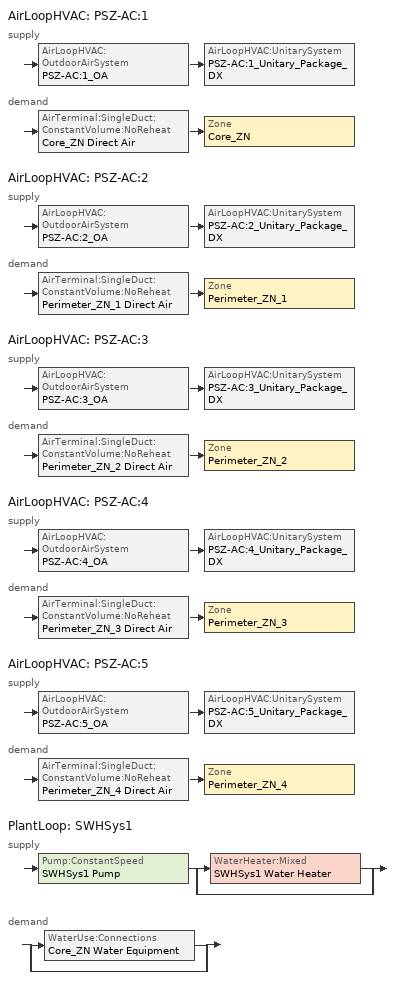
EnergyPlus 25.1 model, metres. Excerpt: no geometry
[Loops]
AirLoopHVAC 'PSZ-AC:1'
 supply: AirLoopHVAC:OutdoorAirSystem 'PSZ-AC:1_OA' > AirLoopHVAC:UnitarySystem 'PSZ-AC:1_Unitary_Package_DX'
 demand: AirTerminal:SingleDuct:ConstantVolume:NoReheat 'Core_ZN Direct Air' > Zone 'Core_ZN'
AirLoopHVAC 'PSZ-AC:2'
 supply: AirLoopHVAC:OutdoorAirSystem 'PSZ-AC:2_OA' > AirLoopHVAC:UnitarySystem 'PSZ-AC:2_Unitary_Package_DX'
 demand: AirTerminal:SingleDuct:ConstantVolume:NoReheat 'Perimeter_ZN_1 Direct Air' > Zone 'Perimeter_ZN_1'
AirLoopHVAC 'PSZ-AC:3'
 supply: AirLoopHVAC:OutdoorAirSystem 'PSZ-AC:3_OA' > AirLoopHVAC:UnitarySystem 'PSZ-AC:3_Unitary_Package_DX'
 demand: AirTerminal:SingleDuct:ConstantVolume:NoReheat 'Perimeter_ZN_2 Direct Air' > Zone 'Perimeter_ZN_2'
AirLoopHVAC 'PSZ-AC:4'
 supply: AirLoopHVAC:OutdoorAirSystem 'PSZ-AC:4_OA' > AirLoopHVAC:UnitarySystem 'PSZ-AC:4_Unitary_Package_DX'
 demand: AirTerminal:SingleDuct:ConstantVolume:NoReheat 'Perimeter_ZN_3 Direct Air' > Zone 'Perimeter_ZN_3'
AirLoopHVAC 'PSZ-AC:5'
 supply: AirLoopHVAC:OutdoorAirSystem 'PSZ-AC:5_OA' > AirLoopHVAC:UnitarySystem 'PSZ-AC:5_Unitary_Package_DX'
 demand: AirTerminal:SingleDuct:ConstantVolume:NoReheat 'Perimeter_ZN_4 Direct Air' > Zone 'Perimeter_ZN_4'
PlantLoop 'SWHSys1'
 supply: Pump:ConstantSpeed 'SWHSys1 Pump' > split
  | WaterHeater:Mixed 'SWHSys1 Water Heater'
  | bypass
 demand: split
  | WaterUse:Connections 'Core_ZN Water Equipment'
  | bypass
[AirLoopHVAC] Design supply air flow rate=Autosize
PSZ-AC:1; PSZ-AC:2; PSZ-AC:3; PSZ-AC:4; PSZ-AC:5
[AirTerminal:SingleDuct:ConstantVolume:NoReheat] Availability schedule=Always_On; Maximum air flow rate=Autosize
Core_ZN Direct Air; Perimeter_ZN_1 Direct Air; Perimeter_ZN_2 Direct Air; Perimeter_ZN_3 Direct Air; Perimeter_ZN_4 Direct Air
[Coil:Cooling:DX:SingleSpeed] Availability schedule=Always_On; Energy input ratio function of flow fraction curve=SmDXalt_EIRFF; Energy input ratio function of temperature curve=SmDXalt_EIRFT; Gross rated cooling cop=4.32299; Gross rated sensible heat ratio=Autosize; Gross rated total cooling capacity=Autosize; Part load fraction correlation curve=SmDXalt_PLR; Rated air flow rate=Autosize; Total cooling capacity function of flow fraction curve=SmDXalt_CapFF; Total cooling capacity function of temperature curve=SmDXalt_CapFT; Minimum outdoor dry bulb temperature for compressor operation=10
PSZ-AC:1 HP Cooling Coil; PSZ-AC:2 HP Cooling Coil; PSZ-AC:3 HP Cooling Coil; PSZ-AC:4 HP Cooling Coil; PSZ-AC:5 HP Cooling Coil
[Coil:Heating:DX:SingleSpeed] Availability schedule=Always_On; Crankcase heater capacity=50; Defrost control=OnDemand; Defrost energy input ratio function of temperature curve=HPACDefrostCAPFT; Defrost strategy=ReverseCycle; Energy input ratio function of flow fraction curve=HPACHeatEIRFF; Energy input ratio function of temperature curve=HPACHeatEIRFT; Gross rated heating capacity=Autosize; Gross rated heating cop=3.3592; Heating capacity function of flow fraction curve=HPACHeatCapFF; Heating capacity function of temperature curve=HPACHeatCapFT; Maximum outdoor dry bulb temperature for crankcase heater operation=4.4; Maximum outdoor dry bulb temperature for defrost operation=1.67; Minimum outdoor dry bulb temperature for compressor operation=-12.2; Part load fraction correlation curve=HPACHeatPLFFPLR; Rated air flow rate=Autosize; Resistive defrost heater capacity=Autosize
PSZ-AC:1 Heating Coil; PSZ-AC:2 Heating Coil; PSZ-AC:3 Heating Coil; PSZ-AC:4 Heating Coil; PSZ-AC:5 Heating Coil
[Coil:Heating:Fuel] Availability schedule=Always_On; Burner efficiency=0.8; Fuel type=NaturalGas; Nominal capacity=Autosize
PSZ-AC:1_SuppHeatCoil; PSZ-AC:2_SuppHeatCoil; PSZ-AC:3_SuppHeatCoil; PSZ-AC:4_SuppHeatCoil; PSZ-AC:5_SuppHeatCoil
[Controller:MechanicalVentilation] Availability schedule=MinOA_Sched; Demand controlled ventilation=No; System outdoor air method=ZoneSum; Design specification zone air distribution object name 1=CM DSZAD Building
Name | Zone or zonelist name 1 | Design specification outdoor air object name 1
Core_ZN_DCV | Core_ZN | SZ DSOA Core_ZN
Perimeter_ZN_1_DCV | Perimeter_ZN_1 | SZ DSOA Perimeter_ZN_1
Perimeter_ZN_2_DCV | Perimeter_ZN_2 | SZ DSOA Perimeter_ZN_2
Perimeter_ZN_3_DCV | Perimeter_ZN_3 | SZ DSOA Perimeter_ZN_3
Perimeter_ZN_4_DCV | Perimeter_ZN_4 | SZ DSOA Perimeter_ZN_4
[Controller:OutdoorAir] Economizer control action type=ModulateFlow; Economizer control type=NoEconomizer; Economizer maximum limit dry bulb temperature=28; Economizer maximum limit enthalpy=64000; Lockout type=LockoutWithHeating; Maximum outdoor air flow rate=Autosize; Minimum limit type=FixedMinimum; Minimum outdoor air flow rate=Autosize; Minimum outdoor air schedule=MinOA_Sched
PSZ-AC:1_OA_Controller; PSZ-AC:2_OA_Controller; PSZ-AC:3_OA_Controller; PSZ-AC:4_OA_Controller; PSZ-AC:5_OA_Controller
[DesignSpecification:OutdoorAir] Outdoor air flow per zone floor area=0.0004318; Outdoor air method=Flow/Area
SZ DSOA Core_ZN; SZ DSOA Perimeter_ZN_1; SZ DSOA Perimeter_ZN_2; SZ DSOA Perimeter_ZN_3; SZ DSOA Perimeter_ZN_4
[DesignSpecification:ZoneAirDistribution]
CM DSZAD Building: Zone air distribution effectiveness in cooling mode=1; Zone air distribution effectiveness in heating mode=1
[EnergyManagementSystem:InternalVariable] Internal data type=Zone Floor Area
Name | Internal data index key
Core_ZN_Area | Core_ZN
Perimeter_ZN_1_Area | Perimeter_ZN_1
Perimeter_ZN_2_Area | Perimeter_ZN_2
Perimeter_ZN_3_Area | Perimeter_ZN_3
Perimeter_ZN_4_Area | Perimeter_ZN_4
[EnergyManagementSystem:Sensor]
Name | Output variable or output meter index key | Output variable or output meter
Core_ZN_LSr | Core_ZN | Zone Lights Electricity Rate
Core_ZN_Occ_Sensor | Core_ZN | People Occupant Count
Perimeter_ZN_1_LSr | Perimeter_ZN_1 | Zone Lights Electricity Rate
Perimeter_ZN_1_Occ_Sensor | Perimeter_ZN_1 | People Occupant Count
Perimeter_ZN_2_LSr | Perimeter_ZN_2 | Zone Lights Electricity Rate
Perimeter_ZN_2_Occ_Sensor | Perimeter_ZN_2 | People Occupant Count
Perimeter_ZN_3_LSr | Perimeter_ZN_3 | Zone Lights Electricity Rate
Perimeter_ZN_3_Occ_Sensor | Perimeter_ZN_3 | People Occupant Count
Perimeter_ZN_4_LSr | Perimeter_ZN_4 | Zone Lights Electricity Rate
Perimeter_ZN_4_Occ_Sensor | Perimeter_ZN_4 | People Occupant Count
[Fan:OnOff] Availability schedule=B2B unitaryhvac always on availability (1); End use subcategory=General; Fan total efficiency=0.55575; Maximum flow rate=Autosize; Motor efficiency=0.855; Motor in airstream fraction=1; Pressure rise=622.5
PSZ-AC:1 Fan; PSZ-AC:2 Fan; PSZ-AC:3 Fan; PSZ-AC:4 Fan; PSZ-AC:5 Fan
[PlantEquipmentList]
SWHSys1 Equipment List: SWHSys1 Water Heater, WaterHeater:Mixed
[PlantEquipmentOperation:HeatingLoad]
SWHSys1 Operation Scheme: Load range 1 lower limit=0; Load range 1 upper limit=1e+15; Range 1 equipment list=SWHSys1 Equipment List
[PlantEquipmentOperationSchemes]
SWHSys1 Loop Operation Scheme List: Control scheme 1=SWHSys1 Operation Scheme; Control scheme 1 schedule=PlantOnSched
[PlantLoop]
SWHSys1: Fluid type=Water; Load distribution scheme=Optimal; Maximum loop flow rate=Autosize; Maximum loop temperature=48.89; Minimum loop flow rate=0; Minimum loop temperature=10; Plant equipment operation scheme=SWHSys1 Loop Operation Scheme List; Plant loop volume=Autocalculate
[Pump:ConstantSpeed]
SWHSys1 Pump: Design flow rate=Autosize; Design power consumption=Autosize; Design pump head=0.001; Fraction of motor inefficiencies to fluid stream=0; Motor efficiency=0.3; Pump control type=Intermittent
[SetpointManager:MixedAir] Control variable=Temperature
Name | Setpoint node or nodelist
PSZ-AC:1_OAMixed Air Temp Manager | PSZ-AC:1 Mixed Air Outlet
PSZ-AC:2_OAMixed Air Temp Manager | PSZ-AC:2 Mixed Air Outlet
PSZ-AC:3_OAMixed Air Temp Manager | PSZ-AC:3 Mixed Air Outlet
PSZ-AC:4_OAMixed Air Temp Manager | PSZ-AC:4 Mixed Air Outlet
PSZ-AC:5_OAMixed Air Temp Manager | PSZ-AC:5 Mixed Air Outlet
[SetpointManager:Scheduled] Control variable=Temperature
Name | Schedule | Setpoint node or nodelist
SWHSys1 Loop Setpoint Manager | SHWSys1-Loop-Temp-Schedule | SWHSys1 Supply Outlet Node
B2B Unitary TEMP SPM for PSZ-AC:1 Supply Equipment Outlet Node (6) | B2B unitaryhvac temp setpoint schedule (5) | PSZ-AC:1 Supply Equipment Outlet Node
B2B Unitary TEMP SPM for PSZ-AC:2 Supply Equipment Outlet Node (11) | B2B unitaryhvac temp setpoint schedule (10) | PSZ-AC:2 Supply Equipment Outlet Node
B2B Unitary TEMP SPM for PSZ-AC:3 Supply Equipment Outlet Node (16) | B2B unitaryhvac temp setpoint schedule (15) | PSZ-AC:3 Supply Equipment Outlet Node
B2B Unitary TEMP SPM for PSZ-AC:4 Supply Equipment Outlet Node (21) | B2B unitaryhvac temp setpoint schedule (20) | PSZ-AC:4 Supply Equipment Outlet Node
B2B Unitary TEMP SPM for PSZ-AC:5 Supply Equipment Outlet Node (26) | B2B unitaryhvac temp setpoint schedule (25) | PSZ-AC:5 Supply Equipment Outlet Node
[SetpointManager:SingleZone:Cooling] Control variable=Temperature; Maximum supply air temperature=40; Minimum supply air temperature=12.8
Name | Control zone | Setpoint node or nodelist
SupAirTemp MngrCore_ZN - Clg | Core_ZN | PSZ-AC:1 Zone Equipment Inlet Node
SupAirTemp MngrPerimeter_ZN_1 - Clg | Perimeter_ZN_1 | PSZ-AC:2 Zone Equipment Inlet Node
SupAirTemp MngrPerimeter_ZN_2 - Clg | Perimeter_ZN_2 | PSZ-AC:3 Zone Equipment Inlet Node
SupAirTemp MngrPerimeter_ZN_3 - Clg | Perimeter_ZN_3 | PSZ-AC:4 Zone Equipment Inlet Node
SupAirTemp MngrPerimeter_ZN_4 - Clg | Perimeter_ZN_4 | PSZ-AC:5 Zone Equipment Inlet Node
[Sizing:Plant]
SWHSys1: Design loop exit temperature=48.89; Loop design temperature difference=5; Loop type=Heating
[Sizing:System] 100 outdoor air in cooling=No; 100 outdoor air in heating=No; Central cooling capacity control method=OnOff; Central cooling design supply air humidity ratio=0.0085; Central cooling design supply air temperature=12.8; Central heating design supply air humidity ratio=0.008; Central heating design supply air temperature=40; Central heating maximum system air flow ratio=1; Cooling design capacity=Autosize; Cooling design capacity method=CoolingDesignCapacity; Cooling supply air flow rate=0; Cooling supply air flow rate method=DesignDay; Design outdoor air flow rate=Autosize; Heating design capacity=Autosize; Heating design capacity method=HeatingDesignCapacity; Heating supply air flow rate=0; Heating supply air flow rate method=DesignDay; Precool design humidity ratio=0.008; Precool design temperature=12.8; Preheat design humidity ratio=0.008; Preheat design temperature=7; System outdoor air method=ZoneSum; Type of load to size on=Sensible; Type of zone sum to use=NonCoincident; Zone maximum outdoor air fraction=1
PSZ-AC:1; PSZ-AC:2; PSZ-AC:3; PSZ-AC:4; PSZ-AC:5
[Sizing:Zone] Cooling design air flow method=DesignDay; Cooling design air flow rate=0; Cooling minimum air flow fraction=0; Heating design air flow method=DesignDay; Heating design air flow rate=0; Zone cooling design supply air humidity ratio=0.0085; Zone cooling design supply air humidity ratio difference=0.005; Zone cooling design supply air temperature=12.8; Zone cooling design supply air temperature input method=SupplyAirTemperature; Zone heating design supply air humidity ratio=0.008; Zone heating design supply air temperature=40; Zone heating design supply air temperature input method=SupplyAirTemperature; Zone humidification design supply air humidity ratio difference=0.005; Zone latent cooling design supply air humidity ratio input method=HumidityRatioDifference; Zone latent heating design supply air humidity ratio input method=HumidityRatioDifference; Zone load sizing method=Sensible Load Only No Latent Load
Name | Design specification outdoor air object
Core_ZN | SZ DSOA Core_ZN
Perimeter_ZN_1 | SZ DSOA Perimeter_ZN_1
Perimeter_ZN_2 | SZ DSOA Perimeter_ZN_2
Perimeter_ZN_3 | SZ DSOA Perimeter_ZN_3
Perimeter_ZN_4 | SZ DSOA Perimeter_ZN_4
[ThermostatSetpoint:DualSetpoint]
Name | Cooling setpoint temperature schedule | Heating setpoint temperature schedule
Core_ZN Dual SP Control; Perimeter_ZN_1 Dual SP Control; Perimeter_ZN_3 Dual SP Control; Perimeter_ZN_4 Dual SP Control | CLGSETP_SCH_NO_OPTIMUM | HTGSETP_SCH_NO_OPTIMUM
Perimeter_ZN_2 Dual SP Control | CLGSETP_SCH_NO_OPTIMUM_w_SB | HTGSETP_SCH_NO_OPTIMUM_w_SB
[WaterHeater:Mixed]
SWHSys1 Water Heater: Ambient temperature indicator=Zone; Ambient temperature zone=CORE_ZN; Deadband temperature difference=2; Heater control type=Cycle; Heater fuel type=Electricity; Heater maximum capacity=11722.84; Heater thermal efficiency=1; Maximum temperature limit=82.2222; Off cycle loss coefficient to ambient temperature=1.20598; Off cycle parasitic fuel consumption rate=571; Off cycle parasitic fuel type=Electricity; Off cycle parasitic heat fraction to tank=0; On cycle loss coefficient to ambient temperature=1.20598; On cycle parasitic fuel consumption rate=571; On cycle parasitic fuel type=Electricity; Peak use flow rate=4.048e-06; Setpoint temperature schedule=SHWSys1 Water Heater Setpoint Temperature Schedule; Tank volume=0.1514; Use flow rate fraction schedule=BLDG_SWH_SCH
[WaterUse:Connections]
Core_ZN Water Equipment: Water use equipment name 1=Core_ZN Water Equipment
[WaterUse:Equipment]
Core_ZN Water Equipment: Zone=Core_ZN; End use subcategory=WaterUse; Flow rate fraction schedule=BLDG_SWH_SCH; Hot water supply temperature schedule=Core_ZN Water Equipment Hot Supply Temp Sched; Latent fraction schedule=Core_ZN Water Equipment Latent fract sched; Peak flow rate=4.048e-06; Sensible fraction schedule=Core_ZN Water Equipment Sensible fract sched; Target temperature schedule=Core_ZN Water Equipment Temp Sched
[ZoneControl:Thermostat] Control type schedule=Dual Zone Control Type Sched
Name | Zone or zonelist | Control 1
Core_ZN Thermostat | Core_ZN | Core_ZN Dual SP Control
Perimeter_ZN_1 Thermostat | Perimeter_ZN_1 | Perimeter_ZN_1 Dual SP Control
Perimeter_ZN_2 Thermostat | Perimeter_ZN_2 | Perimeter_ZN_2 Dual SP Control
Perimeter_ZN_3 Thermostat | Perimeter_ZN_3 | Perimeter_ZN_3 Dual SP Control
Perimeter_ZN_4 Thermostat | Perimeter_ZN_4 | Perimeter_ZN_4 Dual SP Control
[Zone equipment]
Core_ZN: Core_ZN Direct Air
Perimeter_ZN_1: Perimeter_ZN_1 Direct Air
Perimeter_ZN_2: Perimeter_ZN_2 Direct Air
Perimeter_ZN_3: Perimeter_ZN_3 Direct Air
Perimeter_ZN_4: Perimeter_ZN_4 Direct Air
[AirLoopHVAC:UnitarySystem] Availability schedule=Always_On; Cooling supply air flow rate=Autosize; Fan placement=BlowThrough; Heating supply air flow rate=Autosize; Maximum supply air temperature=Autosize; No load supply air flow rate=Autosize; Cooling supply air flow rate method=SupplyAirFlowRate; Heating supply air flow rate method=SupplyAirFlowRate; No load supply air flow rate method=SupplyAirFlowRate; Control type=SetPoint; Dehumidification control type=None
Name | Controlling zone or thermostat location | Cooling coil | Heating coil | Supplemental heating coil | Supply fan | Supply air fan operating mode schedule
PSZ-AC:1_Unitary_Package_DX | Core_ZN | PSZ-AC:1 HP Cooling Coil | PSZ-AC:1 Heating Coil | PSZ-AC:1_SuppHeatCoil | PSZ-AC:1 Fan | B2B unitaryhvac fan mode schedule (2)
PSZ-AC:2_Unitary_Package_DX | Perimeter_ZN_1 | PSZ-AC:2 HP Cooling Coil | PSZ-AC:2 Heating Coil | PSZ-AC:2_SuppHeatCoil | PSZ-AC:2 Fan | B2B unitaryhvac fan mode schedule (7)
PSZ-AC:3_Unitary_Package_DX | Perimeter_ZN_2 | PSZ-AC:3 HP Cooling Coil | PSZ-AC:3 Heating Coil | PSZ-AC:3_SuppHeatCoil | PSZ-AC:3 Fan | B2B unitaryhvac fan mode schedule (12)
PSZ-AC:4_Unitary_Package_DX | Perimeter_ZN_3 | PSZ-AC:4 HP Cooling Coil | PSZ-AC:4 Heating Coil | PSZ-AC:4_SuppHeatCoil | PSZ-AC:4 Fan | B2B unitaryhvac fan mode schedule (17)
PSZ-AC:5_Unitary_Package_DX | Perimeter_ZN_4 | PSZ-AC:5 HP Cooling Coil | PSZ-AC:5 Heating Coil | PSZ-AC:5_SuppHeatCoil | PSZ-AC:5 Fan | B2B unitaryhvac fan mode schedule (22)
[Curve:Biquadratic] Maximum value of x=23.88889; Maximum value of y=46.11111; Minimum value of x=12.77778; Minimum value of y=21.11111
Name | Coefficient1 constant | Coefficient2 x | Coefficient3 x 2 | Coefficient4 y | Coefficient5 y 2 | Coefficient6 x y
HPACDefrostCAPFT; SmDXalt_EIRFT | 0.297145 | 0.0430933 | -0.000748766 | 0.00597727 | 0.000482112 | -0.000956448
SmDXalt_CapFT | 0.766956 | 0.0107756 | -4.14703e-05 | 0.00134961 | -0.000261144 | 0.000457488
[Curve:Cubic]
Name | Maximum value of x | Minimum value of x | Coefficient1 constant | Coefficient2 x | Coefficient3 x 2 | Coefficient4 x 3
HPACHeatCapFF | 1.5 | 0.5 | 0.84 | 0.16 | 0 | 0
HPACHeatCapFT | 20 | -20 | 0.758746 | 0.027626 | 0.000148716 | 3.4992e-06
HPACHeatEIRFT | 20 | -20 | 1.19248 | -0.0300438 | 0.00103745 | -2.3328e-05
[Curve:Quadratic]
Name | Maximum value of x | Minimum value of x | Coefficient1 constant | Coefficient2 x | Coefficient3 x 2
HPACHeatEIRFF | 1 | 0 | 1.3824 | -0.4336 | 0.0512
HPACHeatPLFFPLR; SmDXalt_PLR | 1 | 0 | 0.85 | 0.15 | 0
SmDXalt_CapFF | 1.5 | 0.5 | 0.8 | 0.2 | 0
SmDXalt_EIRFF | 1.5 | 0.5 | 1.156 | -0.1816 | 0.0256
[Schedule:Compact]
ALWAYS_ON; MinOA_Sched; PlantOnSched: Through: 12/31, For: AllDays, Until: 24:00, 1
BLDG_SWH_SCH: Through: 12/31, For: WeekDays, Until: 7:00, 0, Until: 8:00, 0.27, Until: 9:00, 0.55, Until: 11:00, 0.64, Until: 12:00, 0.82, Until: 13:00, 1, Until: 14:00, 0.91, Until: 16:00, 0.55, Until: 17:00, 0.73, Until: 19:00, 0.37, Until: 20:00, 0.18, Until: 21:00, 0.27, Until: 22:00, 0.09, Until: 24:00, 0, For: Weekends, Until: 24:00, 0, For: Holiday, Until: 24:00, 0, For: WinterDesignDay, Until: 7:00, 0, Until: 8:00, 0.27, Until: 9:00, 0.55, Until: 11:00, 0.64, Until: 12:00, 0.82, Until: 13:00, 1, Until: 14:00, 0.91, Until: 16:00, 0.55, Until: 17:00, 0.73, Until: 19:00, 0.37, Until: 20:00, 0.18, Until: 21:00, 0.27, Until: 22:00, 0.09, Until: 24:00, 0, For: SummerDesignDay, Until: 7:00, 0, Until: 8:00, 0.27, Until: 9:00, 0.55, Until: 11:00, 0.64, Until: 12:00, 0.82, Until: 13:00, 1, Until: 14:00, 0.91, Until: 16:00, 0.55, Until: 17:00, 0.73, Until: 19:00, 0.37, Until: 20:00, 0.18, Until: 21:00, 0.27, Until: 22:00, 0.09, Until: 24:00, 0, For: CustomDay1, Until: 24:00, 0, For: CustomDay2, Until: 24:00, 0
CLGSETP_SCH_NO_OPTIMUM: Through: 12/31, For: WeekDays, Until: 6:00, 29.44, Until: 7:00, 23.89, Until: 18:00, 23.89, Until: 24:00, 29.44, For: Weekends, Until: 24:00, 29.44, For: Holiday, Until: 24:00, 29.44, For: WinterDesignDay, Until: 24:00, 29.44, For: SummerDesignDay, Until: 24:00, 23.89, For: CustomDay1, Until: 24:00, 29.44, For: CustomDay2, Until: 24:00, 29.44
CLGSETP_SCH_NO_OPTIMUM_w_SB: Through: 12/31, For: Weekdays, Until: 01:00, 29.44, Until: 02:00, 29.44, Until: 03:00, 29.44, Until: 04:00, 29.44, Until: 05:00, 29.44, Until: 06:00, 29.44, Until: 07:00, 23.89, Until: 08:00, 23.89, Until: 09:00, 23.89, Until: 10:00, 23.89, Until: 11:00, 24.4456, Until: 12:00, 23.89, Until: 13:00, 24.4456, Until: 14:00, 23.89, Until: 15:00, 24.4456, Until: 16:00, 23.89, Until: 17:00, 23.89, Until: 18:00, 23.89, Until: 19:00, 29.44, Until: 20:00, 29.44, Until: 21:00, 29.44, Until: 22:00, 29.44, Until: 23:00, 29.44, Until: 24:00, 29.44, For: Weekends, Until: 01:00, 29.44, Until: 02:00, 29.44, Until: 03:00, 29.44, Until: 04:00, 29.44, Until: 05:00, 29.44, Until: 06:00, 29.44, Until: 07:00, 29.44, Until: 08:00, 29.44, Until: 09:00, 29.44, Until: 10:00, 29.44, Until: 11:00, 29.44, Until: 12:00, 29.44, Until: 13:00, 29.44, Until: 14:00, 29.44, Until: 15:00, 29.44, Until: 16:00, 29.44, Until: 17:00, 29.44, Until: 18:00, 29.44, Until: 19:00, 29.44, Until: 20:00, 29.44, Until: 21:00, 29.44, Until: 22:00, 29.44, Until: 23:00, 29.44, Until: 24:00, 29.44, For: Holiday, Until: 24:00, 29.44, For: WinterDesignDay, Until: 24:00, 29.44, For: SummerDesignDay, Until: 24:00, 23.89, For: CustomDay1, Until: 24:00, 29.44, For: CustomDay2, Until: 24:00, 29.44
Core_ZN Water Equipment Hot Supply Temp Sched: Through: 12/31, For: AllDays, Until: 24:00, 55
Core_ZN Water Equipment Latent fract sched: Through: 12/31, For: AllDays, Until: 24:00, 0.05
Core_ZN Water Equipment Sensible fract sched: Through: 12/31, For: AllDays, Until: 24:00, 0.2
Core_ZN Water Equipment Temp Sched: Through: 12/31, For: AllDays, Until: 24:00, 48.8
Dual Zone Control Type Sched: Through: 12/31, For: AllDays, Until: 24:00, 4
HTGSETP_SCH_NO_OPTIMUM: Through: 12/31, For: WeekDays, Until: 6:00, 15.56, Until: 7:00, 21.11, Until: 19:00, 21.11, Until: 24:00, 15.56, For: Weekends, Until: 24:00, 15.56, For: Holiday, Until: 24:00, 15.56, For: WinterDesignDay, Until: 24:00, 21.11, For: SummerDesignDay, Until: 24:00, 15.56, For: CustomDay1, Until: 24:00, 15.56, For: CustomDay2, Until: 24:00, 15.56
HTGSETP_SCH_NO_OPTIMUM_w_SB: Through: 12/31, For: Weekdays, Until: 01:00, 15.56, Until: 02:00, 15.56, Until: 03:00, 15.56, Until: 04:00, 15.56, Until: 05:00, 15.56, Until: 06:00, 15.56, Until: 07:00, 21.11, Until: 08:00, 21.11, Until: 09:00, 21.11, Until: 10:00, 21.11, Until: 11:00, 20.5544, Until: 12:00, 21.11, Until: 13:00, 20.5544, Until: 14:00, 21.11, Until: 15:00, 20.5544, Until: 16:00, 21.11, Until: 17:00, 21.11, Until: 18:00, 21.11, Until: 19:00, 21.11, Until: 20:00, 15.56, Until: 21:00, 15.56, Until: 22:00, 15.56, Until: 23:00, 15.56, Until: 24:00, 15.56, For: Weekends, Until: 01:00, 15.56, Until: 02:00, 15.56, Until: 03:00, 15.56, Until: 04:00, 15.56, Until: 05:00, 15.56, Until: 06:00, 15.56, Until: 07:00, 15.56, Until: 08:00, 15.56, Until: 09:00, 15.56, Until: 10:00, 15.56, Until: 11:00, 15.56, Until: 12:00, 15.56, Until: 13:00, 15.56, Until: 14:00, 15.56, Until: 15:00, 15.56, Until: 16:00, 15.56, Until: 17:00, 15.56, Until: 18:00, 15.56, Until: 19:00, 15.56, Until: 20:00, 15.56, Until: 21:00, 15.56, Until: 22:00, 15.56, Until: 23:00, 15.56, Until: 24:00, 15.56, For: Holiday, Until: 24:00, 15.56, For: WinterDesignDay, Until: 24:00, 21.11, For: SummerDesignDay, Until: 24:00, 15.56, For: CustomDay1, Until: 24:00, 15.56, For: CustomDay2, Until: 24:00, 15.56
SHWSys1 Water Heater Setpoint Temperature Schedule; SHWSys1-Loop-Temp-Schedule: Through: 12/31, For: AllDays, Until: 24:00, 60
[Schedule:Constant]
Name | Hourly value
B2B unitaryhvac always on availability (1); B2B unitaryhvac fan mode schedule (2); B2B unitaryhvac fan mode schedule (7); B2B unitaryhvac fan mode schedule (12); B2B unitaryhvac fan mode schedule (17); B2B unitaryhvac fan mode schedule (22) | 1
B2B unitaryhvac temp setpoint schedule (5); B2B unitaryhvac temp setpoint schedule (10); B2B unitaryhvac temp setpoint schedule (15); B2B unitaryhvac temp setpoint schedule (20); B2B unitaryhvac temp setpoint schedule (25) | 22
